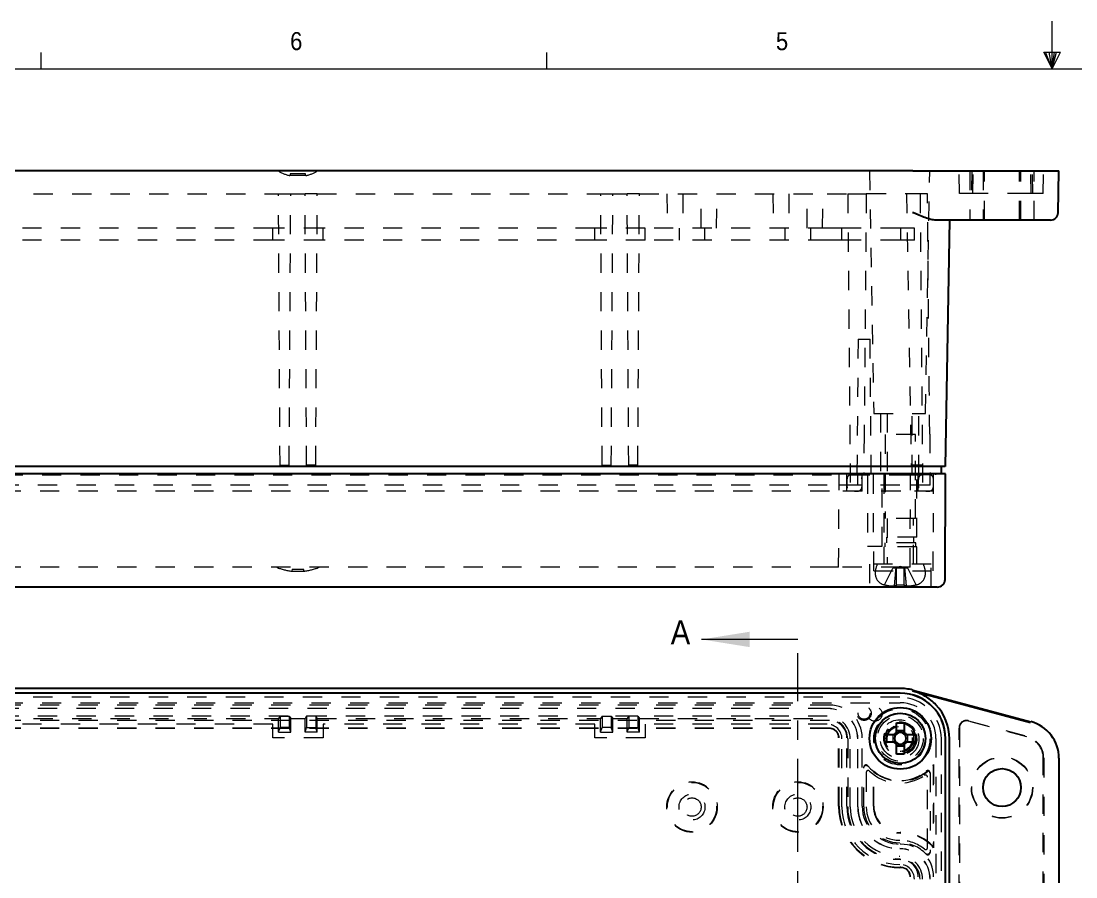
# Model space of a CAD drawing. Header units: inches. Extents: x 0.3 to 21.8, y 0.2 to 16.9.
# Drawn here: x 5.67 to 11.15, y 12.46 to 16.91 of the extents above; entities that cross this region are included whole.
import ezdxf

# ---------------------------------------------------------------- set-up
doc = ezdxf.new("R2010")
doc.units = ezdxf.units.IN
doc.header["$MEASUREMENT"] = 0
for name, pattern in [('SLD-Dashed', [0.075, 0.05, -0.025]), ('SLD-Solid', [0]), ('SLD-Thin-Thick-Chain', [0.4, 0.25, -0.05, 0.05, -0.05])]:
    doc.linetypes.add(name, pattern=pattern)
doc.styles.add('SLDTEXTSTYLE1', font='GOTHIC.TTF', dxfattribs={"width": 0.913})

msp = doc.modelspace()

# ---------------------------------------------------------------- linework, layer by layer
at = {"color": 7, "linetype": 'SLD-Solid', "lineweight": 0}
for p, q in [((11.0229, 16.6606), (11.0229, 16.9083)), ((5.7729, 16.6606), (5.7729, 16.7454)), ((8.3979, 16.6606), (8.3979, 16.7454)), ((10.9809, 16.7462), (11.067, 16.7462)), ((11.0229, 16.6606), (10.9809, 16.7462)), ((11.0229, 16.6606), (10.9891, 16.7462)), ((11.0229, 16.6606), (11.0086, 16.7462)), ((11.0229, 16.6606), (11.0358, 16.7462)), ((11.0229, 16.6606), (11.046, 16.7462)), ((11.0229, 16.6606), (11.067, 16.7462)), ((0.5229, 16.6606), (21.5229, 16.6606)), ((9.7027, 13.6954), (9.2027, 13.6954))]:
    msp.add_line(p, q, dxfattribs=at)
at = {"color": 7, "linetype": 'SLD-Solid', "lineweight": 30}
for p, q in [((10.2315, 16.1301), (3.9799, 16.1301)), ((10.2996, 16.1301), (10.2315, 16.1301)), ((10.2996, 16.1301), (10.9124, 16.1301)), ((10.9124, 16.1301), (11.0583, 16.1301)), ((11.0545, 15.9128), (11.0583, 16.1301)), ((10.9012, 15.8741), (10.4198, 15.8741)), ((10.49, 15.8741), (10.4677, 14.5946)), ((11.0151, 15.8741), (10.9012, 15.8741)), ((10.2315, 14.5946), (3.9799, 14.5946)), ((10.4677, 14.5946), (10.2315, 14.5946)), ((10.448, 14.5552), (10.448, 14.5946)), ((10.2347, 14.5552), (3.9767, 14.5552)), ((10.4697, 14.5552), (10.2347, 14.5552)), ((10.4669, 14.007), (10.4697, 14.5552)), ((10.2347, 13.9672), (3.9767, 13.9672)), ((10.4269, 13.9672), (10.2347, 13.9672)), ((10.2315, 13.4413), (3.9799, 13.4413)), ((10.2986, 13.4287), (10.9114, 13.2645)), ((10.2996, 13.4323), (10.9124, 13.2681)), ((10.2347, 13.4165), (3.9767, 13.4165)), ((10.2144, 13.2629), (10.255, 13.2629)), ((10.2144, 13.2152), (10.2144, 13.2629)), ((10.255, 13.2629), (10.255, 13.2152)), ((10.255, 13.2202), (10.2144, 13.2202)), ((10.2144, 13.2152), (10.2144, 13.2118)), ((10.255, 13.2118), (10.255, 13.2152)), ((10.1533, 13.1612), (10.1533, 13.2018)), ((10.1533, 13.2018), (10.201, 13.2018)), ((10.201, 13.1612), (10.1533, 13.1612)), ((10.2044, 13.2018), (10.201, 13.2018)), ((10.201, 13.1612), (10.2044, 13.1612)), ((10.2144, 13.1512), (10.2144, 13.1477)), ((10.255, 13.1477), (10.255, 13.1512)), ((10.2685, 13.2018), (10.265, 13.2018)), ((10.265, 13.1612), (10.2685, 13.1612)), ((10.2685, 13.2018), (10.3162, 13.2018)), ((10.3162, 13.1612), (10.2685, 13.1612)), ((10.3162, 13.2018), (10.3162, 13.1612)), ((10.4697, 8.8905), (10.4697, 13.1815)), ((10.49, 8.8937), (10.49, 13.1783)), ((10.2144, 13.1), (10.2144, 13.1477)), ((10.2144, 13.1428), (10.255, 13.1428)), ((10.255, 13.1), (10.2144, 13.1)), ((10.255, 13.1477), (10.255, 13.1)), ((11.0583, 13.078), (11.0583, 8.994))]:
    msp.add_line(p, q, dxfattribs=at)
at = {"color": 7, "linetype": 'SLD-Dashed', "lineweight": 0}
for p, q in [((7.0657, 16.1152), (7.0639, 16.1052)), ((7.1457, 16.1152), (7.0657, 16.1152)), ((7.1475, 16.1052), (7.1457, 16.1152)), ((10.075, 16.1301), (10.097, 14.8702)), ((10.366, 14.8702), (10.388, 16.1301)), ((10.5416, 16.0119), (10.5395, 16.1301)), ((10.5957, 16.1301), (10.5957, 15.8741)), ((10.6055, 16.1301), (10.6034, 16.0119)), ((10.6113, 16.0119), (10.6134, 16.1301)), ((10.6646, 16.1301), (10.6646, 15.8741)), ((10.6724, 15.8741), (10.6724, 16.1301)), ((10.8535, 15.8741), (10.8535, 16.1301)), ((10.8614, 15.8741), (10.8614, 16.1301)), ((10.9147, 16.0119), (10.9126, 16.1301)), ((10.9225, 16.0119), (10.9205, 16.1301)), ((10.9303, 15.8741), (10.9303, 16.1301)), ((10.9775, 16.0119), (10.9795, 16.1301)), ((7.1475, 16.1052), (7.0639, 16.1052)), ((5.5331, 16.0101), (7.0051, 16.0101)), ((7.0132, 14.6005), (7.0051, 16.0101)), ((7.0051, 16.0101), (7.0686, 16.0101)), ((7.0604, 14.6005), (7.0686, 16.0101)), ((7.0686, 16.0101), (7.1429, 16.0101)), ((7.151, 14.6005), (7.1429, 16.0101)), ((7.2064, 16.0101), (7.1429, 16.0101)), ((7.1982, 14.6005), (7.2064, 16.0101)), ((7.2064, 16.0101), (8.6783, 16.0101)), ((8.6864, 14.6005), (8.6783, 16.0101)), ((8.6783, 16.0101), (8.7418, 16.0101)), ((8.7337, 14.6005), (8.7418, 16.0101)), ((8.7418, 16.0101), (8.8161, 16.0101)), ((8.8242, 14.6005), (8.8161, 16.0101)), ((8.8796, 16.0101), (8.8161, 16.0101)), ((8.8715, 14.6005), (8.8796, 16.0101)), ((8.8796, 16.0101), (9.8555, 16.0101)), ((9.0217, 16.0101), (9.0248, 15.8331)), ((9.1052, 16.0101), (9.1052, 15.8331)), ((9.2002, 15.8331), (9.2002, 16.0101)), ((9.2807, 15.8331), (9.2838, 16.0101)), ((9.5717, 16.0101), (9.5748, 15.8331)), ((9.6552, 16.0101), (9.6552, 15.8331)), ((9.7502, 15.8331), (9.7502, 16.0101)), ((9.8307, 15.8331), (9.8338, 16.0101)), ((9.8555, 16.0101), (9.9614, 16.0101)), ((9.9614, 16.0101), (9.9746, 14.4962)), ((9.9614, 16.0101), (10.0568, 16.0101)), ((10.3606, 16.0101), (10.0743, 16.0101)), ((10.266, 16.0101), (10.2906, 14.6005)), ((10.3374, 16.0101), (10.3506, 14.4962)), ((10.3602, 16.0101), (10.3599, 16.0101)), ((10.5885, 16.0119), (10.5416, 16.0119)), ((10.8914, 16.0119), (10.5885, 16.0119)), ((10.9775, 16.0119), (10.8914, 16.0119)), ((6.9748, 15.8331), (5.5634, 15.8331)), ((6.9748, 15.7706), (6.9748, 15.8331)), ((7.2366, 15.8331), (6.9748, 15.8331)), ((7.2366, 15.7706), (7.2366, 15.8331)), ((8.6481, 15.8331), (7.2366, 15.8331)), ((8.6481, 15.7706), (8.6481, 15.8331)), ((8.9098, 15.8331), (8.6481, 15.8331)), ((8.9098, 15.7706), (8.9098, 15.8331)), ((9.8555, 15.8331), (8.9098, 15.8331)), ((9.0852, 15.8331), (9.0852, 15.7706)), ((9.2202, 15.7706), (9.2202, 15.8331)), ((9.6352, 15.8331), (9.6352, 15.7706)), ((9.7702, 15.7706), (9.7702, 15.8331)), ((9.9317, 15.8331), (9.8555, 15.8331)), ((9.9317, 15.7706), (9.9317, 15.8331)), ((10.2315, 15.8331), (9.9317, 15.8331)), ((10.3077, 15.8331), (10.2315, 15.8331)), ((10.2378, 15.7706), (10.2378, 15.8331)), ((10.3077, 15.7706), (10.3077, 15.8331)), ((6.9748, 15.7706), (5.5634, 15.7706)), ((7.2366, 15.7706), (6.9748, 15.7706)), ((8.6481, 15.7706), (7.2366, 15.7706)), ((8.9098, 15.7706), (8.6481, 15.7706)), ((9.8555, 15.7706), (8.9098, 15.7706)), ((9.9317, 15.7706), (9.8555, 15.7706)), ((10.2315, 15.7706), (9.9317, 15.7706)), ((10.3077, 15.7706), (10.2315, 15.7706)), ((10.0156, 15.2552), (10.0095, 14.5552)), ((10.0156, 15.2552), (10.0465, 15.2552)), ((10.0465, 15.2552), (10.0774, 15.2552)), ((10.0835, 14.5552), (10.0774, 15.2552)), ((10.097, 14.8702), (10.366, 14.8702)), ((10.1315, 14.8702), (10.1315, 14.5552)), ((10.1315, 14.8702), (10.1315, 14.5552)), ((10.1665, 14.8702), (10.1665, 14.5552)), ((10.2965, 14.5552), (10.2965, 14.8702)), ((10.3315, 14.5552), (10.3315, 14.8702)), ((10.3315, 14.5552), (10.3315, 14.8702)), ((10.0465, 14.7628), (10.0447, 14.5552)), ((10.3135, 14.7605), (10.156, 14.7605)), ((10.156, 14.7605), (10.156, 14.3235)), ((10.3135, 14.3235), (10.3135, 14.7605)), ((10.3872, 14.7628), (10.389, 14.5552)), ((7.0132, 14.6005), (7.0604, 14.6005)), ((7.1982, 14.6005), (7.151, 14.6005)), ((8.6864, 14.6005), (8.7337, 14.6005)), ((8.8715, 14.6005), (8.8242, 14.6005)), ((10.3497, 14.6005), (10.2906, 14.6005)), ((3.9767, 14.5512), (10.2347, 14.5512)), ((9.9143, 14.0702), (9.9167, 14.5512)), ((9.9567, 14.4652), (9.9567, 14.5512)), ((10.0135, 14.4962), (10.0141, 14.5552)), ((10.0367, 14.4652), (10.0367, 14.5512)), ((10.0647, 14.5512), (10.0647, 14.1802)), ((10.0972, 14.0522), (10.0947, 14.5512)), ((10.1397, 14.1802), (10.1397, 14.5512)), ((10.1487, 14.5512), (10.1487, 14.2272)), ((10.2347, 14.5512), (10.4197, 14.5512)), ((10.2853, 14.0702), (10.2877, 14.5512)), ((10.3207, 14.2272), (10.3207, 14.5512)), ((10.3277, 14.4652), (10.3277, 14.5512)), ((10.3895, 14.4962), (10.3901, 14.5552)), ((10.4052, 14.0522), (10.4077, 14.5512)), ((10.4077, 14.4652), (10.4077, 14.5512)), ((10.4197, 14.5512), (10.4197, 14.5552)), ((9.8667, 14.4652), (4.3447, 14.4652)), ((9.8555, 14.4962), (4.3559, 14.4962)), ((10.0135, 14.4962), (9.8555, 14.4962)), ((10.0367, 14.4652), (9.8667, 14.4652)), ((10.2315, 14.4962), (10.0135, 14.4962)), ((10.2347, 14.4652), (10.0367, 14.4652)), ((10.3895, 14.4962), (10.2315, 14.4962)), ((10.2377, 14.4652), (10.2347, 14.4652)), ((10.4077, 14.4652), (10.2377, 14.4652)), ((10.3135, 14.3235), (10.156, 14.3235)), ((10.1658, 14.3235), (10.1658, 14.0872)), ((10.3036, 14.0872), (10.3036, 14.3235)), ((10.3207, 14.2272), (10.1487, 14.2272)), ((10.3147, 14.1972), (10.1547, 14.1972)), ((10.1547, 14.1972), (10.1547, 14.1772)), ((10.1637, 14.2272), (10.1637, 14.1972)), ((10.3057, 14.1972), (10.3057, 14.2272)), ((10.3147, 14.1772), (10.3147, 14.1972)), ((10.0647, 14.1802), (10.1397, 14.1802)), ((10.3207, 14.1772), (10.1487, 14.1772)), ((10.1487, 14.1772), (10.1487, 14.0872)), ((10.3207, 14.0872), (10.3207, 14.1772)), ((10.3947, 14.0872), (10.0747, 14.0872)), ((10.0747, 14.0872), (10.0747, 13.9672)), ((10.3947, 13.9672), (10.3947, 14.0872)), ((9.8667, 14.0702), (4.3447, 14.0702)), ((7.0757, 14.0602), (7.0739, 14.0502)), ((7.0739, 14.0502), (7.1057, 14.0502)), ((7.0757, 14.0602), (7.1057, 14.0602)), ((7.1057, 14.0602), (7.1357, 14.0602)), ((7.1057, 14.0502), (7.1375, 14.0502)), ((7.1375, 14.0502), (7.1357, 14.0602)), ((9.9143, 14.0702), (9.8667, 14.0702)), ((10.2347, 14.0702), (9.9143, 14.0702)), ((10.0972, 14.0522), (10.4052, 14.0522)), ((10.1533, 13.9795), (10.196, 14.0652)), ((10.2126, 14.0652), (10.196, 14.0652)), ((10.2347, 14.075), (10.2047, 14.0652)), ((10.2144, 14.0652), (10.2126, 14.0652)), ((10.2144, 13.9795), (10.2144, 14.0652)), ((10.255, 14.0652), (10.2144, 14.0652)), ((10.2647, 14.0652), (10.2347, 14.075)), ((10.2377, 14.0702), (10.2347, 14.0702)), ((10.2853, 14.0702), (10.2377, 14.0702)), ((10.255, 13.9795), (10.255, 14.0652)), ((10.2568, 14.0652), (10.255, 14.0652)), ((10.2734, 14.0652), (10.2568, 14.0652)), ((10.3162, 13.9795), (10.2734, 14.0652)), ((10.153, 13.9789), (10.1533, 13.9795)), ((10.2144, 13.9731), (10.201, 13.9731)), ((10.2685, 13.9731), (10.255, 13.9731)), ((10.2315, 13.4145), (3.9799, 13.4145)), ((10.2315, 13.3948), (3.9799, 13.3948)), ((3.9767, 13.3665), (10.2347, 13.3665)), ((9.8667, 13.3545), (4.3447, 13.3545)), ((9.8555, 13.3368), (4.3559, 13.3368)), ((9.8555, 13.3363), (4.3559, 13.3363)), ((9.8667, 13.2745), (4.3447, 13.2745)), ((9.8555, 13.2973), (4.3559, 13.2973)), ((5.5331, 13.2841), (7.0051, 13.2841)), ((7.0132, 13.2964), (7.0051, 13.2841)), ((7.0051, 13.2128), (7.0051, 13.2841)), ((7.0132, 13.2964), (7.0604, 13.2964)), ((7.0132, 13.2964), (7.0132, 13.2374)), ((7.0604, 13.2964), (7.0686, 13.2841)), ((7.0604, 13.2964), (7.0604, 13.2374)), ((7.0686, 13.2841), (7.1429, 13.2841)), ((7.0686, 13.2128), (7.0686, 13.2841)), ((7.151, 13.2964), (7.1429, 13.2841)), ((7.1429, 13.2128), (7.1429, 13.2841)), ((7.1982, 13.2964), (7.151, 13.2964)), ((7.151, 13.2964), (7.151, 13.2374)), ((7.1982, 13.2964), (7.2064, 13.2841)), ((7.1982, 13.2964), (7.1982, 13.2374)), ((7.2064, 13.2841), (8.6783, 13.2841)), ((7.2064, 13.2128), (7.2064, 13.2841)), ((8.6864, 13.2964), (8.6783, 13.2841)), ((8.6783, 13.2128), (8.6783, 13.2841)), ((8.6864, 13.2964), (8.7337, 13.2964)), ((8.6864, 13.2964), (8.6864, 13.2374)), ((8.7337, 13.2964), (8.7418, 13.2841)), ((8.7337, 13.2964), (8.7337, 13.2374)), ((8.7418, 13.2841), (8.8161, 13.2841)), ((8.7418, 13.2128), (8.7418, 13.2841)), ((8.8242, 13.2964), (8.8161, 13.2841)), ((8.8161, 13.2128), (8.8161, 13.2841)), ((8.8715, 13.2964), (8.8242, 13.2964)), ((8.8242, 13.2964), (8.8242, 13.2374)), ((8.8715, 13.2964), (8.8796, 13.2841)), ((8.8715, 13.2964), (8.8715, 13.2374)), ((8.8796, 13.2841), (9.8555, 13.2841)), ((8.8796, 13.2128), (8.8796, 13.2841)), ((10.8914, 13.1901), (10.5885, 13.2712)), ((10.5891, 13.2732), (10.892, 13.1921)), ((9.8667, 13.2345), (4.3447, 13.2345)), ((9.8667, 13.232), (4.3447, 13.232)), ((6.9748, 13.2544), (5.5634, 13.2544)), ((6.9748, 13.1846), (6.9748, 13.2544)), ((7.0051, 13.2128), (7.0132, 13.2374)), ((7.0051, 13.2128), (7.0686, 13.2128)), ((7.0604, 13.2374), (7.0132, 13.2374)), ((7.0686, 13.2128), (7.0604, 13.2374)), ((7.1429, 13.2128), (7.151, 13.2374)), ((7.2064, 13.2128), (7.1429, 13.2128)), ((7.151, 13.2374), (7.1982, 13.2374)), ((7.2064, 13.2128), (7.1982, 13.2374)), ((8.6481, 13.2544), (7.2366, 13.2544)), ((7.2366, 13.2544), (7.2366, 13.1846)), ((8.6481, 13.1846), (8.6481, 13.2544)), ((8.6783, 13.2128), (8.6864, 13.2374)), ((8.6783, 13.2128), (8.7418, 13.2128)), ((8.7337, 13.2374), (8.6864, 13.2374)), ((8.7418, 13.2128), (8.7337, 13.2374)), ((8.8161, 13.2128), (8.8242, 13.2374)), ((8.8796, 13.2128), (8.8161, 13.2128)), ((8.8242, 13.2374), (8.8715, 13.2374)), ((8.8796, 13.2128), (8.8715, 13.2374)), ((8.9098, 13.2544), (8.9098, 13.1846)), ((9.8555, 13.2544), (8.9098, 13.2544)), ((10.255, 13.2153), (10.255, 13.2202)), ((10.5395, 11.1739), (10.5395, 13.2352)), ((10.5416, 13.2352), (10.5416, 11.1805)), ((7.2366, 13.1846), (6.9748, 13.1846)), ((8.9098, 13.1846), (8.6481, 13.1846)), ((9.9143, 12.8295), (9.9143, 13.1845)), ((9.9167, 12.8295), (9.9167, 13.1845)), ((9.9317, 12.8258), (9.9317, 13.1783)), ((9.9567, 12.8295), (9.9567, 13.1845)), ((9.9614, 13.1783), (9.9614, 12.8258)), ((9.9746, 12.8258), (9.9746, 13.1783)), ((10.0135, 12.8258), (10.0135, 13.1783)), ((10.0141, 12.8258), (10.0141, 13.1783)), ((10.0367, 12.8295), (10.0367, 13.1845)), ((10.196, 13.2018), (10.196, 13.1612)), ((10.2734, 13.1612), (10.2734, 13.2018)), ((10.4197, 13.1815), (10.4197, 8.8905)), ((10.448, 8.8937), (10.448, 13.1783)), ((10.4677, 8.8937), (10.4677, 13.1783)), ((10.2144, 13.1477), (10.2144, 13.1428)), ((10.4052, 13.0385), (10.4077, 13.0456)), ((10.4077, 13.0456), (10.4077, 12.6134)), ((10.9775, 11.1897), (10.9775, 13.078)), ((10.9795, 13.078), (10.9795, 11.1836)), ((10.0447, 12.8258), (10.0447, 13.0315)), ((10.0574, 13.0042), (10.0574, 12.8258)), ((10.0972, 13.0065), (10.0947, 13.0118)), ((10.0947, 12.8295), (10.0947, 13.0118)), ((10.0972, 12.8295), (10.0972, 13.0065)), ((10.389, 13.0024), (10.389, 12.5883)), ((10.4052, 13.0385), (10.4052, 12.6199)), ((10.3763, 12.6133), (10.3763, 12.9806)), ((10.2377, 12.692), (10.2347, 12.692)), ((10.2377, 12.6895), (10.2347, 12.6895)), ((10.2347, 12.6315), (10.2343, 12.6315)), ((10.2377, 12.6315), (10.2347, 12.6315)), ((10.2381, 12.6315), (10.2377, 12.6315)), ((10.4052, 12.6199), (10.4077, 12.6134)), ((10.2343, 12.5515), (10.2347, 12.5515)), ((10.2377, 12.5515), (10.2347, 12.5515)), ((10.2377, 12.5515), (10.2381, 12.5515)), ((10.2377, 12.5115), (10.2347, 12.5115)), ((10.2377, 12.509), (10.2347, 12.509))]:
    msp.add_line(p, q, dxfattribs=at)
at = {"color": 7, "linetype": 'SLD-Thin-Thick-Chain', "lineweight": 0}
for p, q in [((9.7027, 12.8245), (9.7027, 13.6954)), ((9.7027, 9.8419), (9.7027, 12.8245))]:
    msp.add_line(p, q, dxfattribs=at)
at = {"color": 7, "linetype": 'SLD-Dashed', "lineweight": 0}
for centre, radius in [((10.0465, 13.3115), 0.037), ((10.0465, 13.3115), 0.0309), ((10.1022, 13.308), 0.0375), ((10.2315, 13.1783), 0.1565), ((10.2315, 13.1783), 0.1345), ((10.2347, 13.1815), 0.1187), ((10.2315, 13.1783), 0.1), ((10.2347, 13.1815), 0.086), ((10.2347, 13.1815), 0.08), ((10.2347, 13.1815), 0.0787), ((10.2347, 13.1815), 0.071), ((10.2347, 13.1815), 0.0689), ((10.2315, 13.1783), 0.065), ((10.763, 12.9257), 0.1595), ((10.763, 12.9257), 0.1575), ((9.1527, 12.8245), 0.131), ((9.1527, 12.8245), 0.128), ((9.7027, 12.8245), 0.131), ((9.7027, 12.8245), 0.128), ((9.1527, 12.8245), 0.0675), ((9.7027, 12.8245), 0.0675), ((9.1527, 12.8245), 0.0475), ((9.7027, 12.8245), 0.0475)]:
    msp.add_circle(centre, radius, dxfattribs=at)
at = {"color": 7, "linetype": 'SLD-Solid', "lineweight": 30}
for centre, radius in [((10.2347, 13.1815), 0.16), ((10.2347, 13.1815), 0.1305), ((10.763, 12.9257), 0.0984)]:
    msp.add_circle(centre, radius, dxfattribs=at)
at = {"color": 7, "linetype": 'SLD-Dashed', "lineweight": 0}
for centre, radius, start, end in [((7.1057, 16.294), 0.1933, 237.9829, 257.5248), ((7.1057, 16.294), 0.1933, 282.4752, 302.0171), ((10.2148, 14.0375), 0.1106, 153.285, 180), ((10.2546, 14.0375), 0.1106, 0, 26.715), ((7.1057, 14.3375), 0.289, 247.63, 263.6906), ((7.1057, 14.3375), 0.289, 276.3094, 292.37), ((10.1633, 14.0375), 0.0591, 180, 250.9738), ((10.3062, 14.0375), 0.0591, 289.0262, 0), ((10.1953, 14.1306), 0.1575, 250.9738, 254.3894), ((10.2741, 14.1306), 0.1575, 285.6113, 289.0262), ((10.2315, 13.1783), 0.2362, 0, 90), ((10.2315, 13.1783), 0.2165, 0, 90), ((9.8555, 13.1783), 0.1586, 0, 90), ((9.8555, 13.1783), 0.158, 0, 90), ((9.8667, 13.1845), 0.17, 0, 90), ((10.2347, 13.1815), 0.185, 0, 90), ((9.8555, 13.1783), 0.1191, 0, 90), ((9.8555, 13.1783), 0.1059, 0, 90), ((9.8667, 13.1845), 0.09, 0, 90), ((10.5789, 13.2352), 0.0394, 75, 180), ((10.5789, 13.2352), 0.0373, 75, 180), ((9.8555, 13.1783), 0.0762, 0, 90), ((9.8667, 13.1845), 0.05, 0, 90), ((9.8667, 13.1845), 0.0476, 0, 90), ((10.8614, 13.078), 0.116, 0, 75), ((10.8614, 13.078), 0.1181, 0, 75), ((10.0565, 13.0315), 0.0118, 39.9824, 180), ((10.2315, 13.1783), 0.2165, 219.9824, 309.6377), ((10.2347, 13.1815), 0.22, 230.4788, 321.847), ((10.2315, 13.1783), 0.2292, 226.695, 304.2919), ((10.2347, 13.1815), 0.2225, 231.845, 320.0039), ((10.3772, 13.0024), 0.0118, 0, 129.6377), ((10.2347, 12.8295), 0.3204, 180, 270), ((10.2347, 12.8295), 0.318, 180, 270), ((10.2315, 12.8258), 0.2998, 180, 270), ((10.2347, 12.8295), 0.278, 180, 270), ((10.2315, 12.8258), 0.2701, 180, 270), ((10.2315, 12.8258), 0.2569, 180, 270), ((10.2315, 12.8258), 0.218, 180, 270), ((10.2315, 12.8258), 0.2174, 180, 270), ((10.2347, 12.8295), 0.198, 180, 270), ((10.2315, 12.8258), 0.1868, 180, 270), ((10.2315, 12.8258), 0.1741, 180, 270), ((10.2347, 12.8295), 0.14, 180, 270), ((10.2347, 12.8295), 0.1375, 180, 270), ((10.2377, 12.4615), 0.2305, 43.4072, 90), ((10.2377, 12.4615), 0.228, 41.7881, 90), ((10.2315, 12.4498), 0.2019, 50.5036, 90), ((10.2315, 12.4498), 0.1892, 43.5636, 90), ((10.2315, 12.4498), 0.1586, 0, 90), ((10.2315, 12.4498), 0.158, 0, 90), ((10.2377, 12.4615), 0.17, 0, 90), ((10.2315, 12.4498), 0.1191, 0, 90), ((10.2315, 12.4498), 0.1059, 0, 90), ((10.2377, 12.4615), 0.09, 0, 90), ((10.3772, 12.5883), 0.0118, 223.5636, 0), ((10.2315, 12.4498), 0.0762, 0, 90), ((10.2377, 12.4615), 0.05, 0, 90), ((10.2377, 12.4615), 0.0476, 0, 90)]:
    msp.add_arc(centre, radius, start, end, dxfattribs=at)
at = {"color": 7, "linetype": 'SLD-Solid', "lineweight": 30}
for centre, radius, start, end in [((11.0151, 15.9135), 0.0394, 270, 359), ((10.4269, 14.0072), 0.04, 270, 359.71), ((10.2315, 13.1783), 0.263, 75, 90), ((10.2347, 13.1815), 0.235, 0, 90), ((10.2315, 13.1783), 0.2586, 0, 43.2514), ((10.8614, 13.078), 0.1969, 0, 75), ((10.2347, 13.1815), 0.0365, 123.7903, 146.2097), ((10.2347, 13.1815), 0.03, 132.4948, 137.5052), ((10.2347, 13.1815), 0.03, 47.5052, 132.4948), ((10.2347, 13.1815), 0.0365, 33.7903, 56.2097), ((10.2347, 13.1815), 0.03, 42.4948, 47.5052), ((10.2347, 13.1815), 0.0365, 213.7903, 236.2097), ((10.2347, 13.1815), 0.03, 137.5052, 222.4948), ((10.2347, 13.1815), 0.03, 222.4948, 227.5052), ((10.2347, 13.1815), 0.03, 227.5052, 312.4948), ((10.2347, 13.1815), 0.0365, 303.7903, 326.2097), ((10.2347, 13.1815), 0.03, 312.4948, 317.5052), ((10.2347, 13.1815), 0.03, 317.5052, 42.4948)]:
    msp.add_arc(centre, radius, start, end, dxfattribs=at)
at = {"color": 7, "linetype": 'SLD-Dashed', "lineweight": 0}
for points in [[(10.0574, 16.0101), (10.0538, 15.5943), (10.0502, 15.1785), (10.0465, 14.7628)], [(10.3872, 14.7628), (10.3835, 15.1786), (10.3799, 15.5943), (10.3763, 16.0101)], [(10.2988, 15.9127), (10.2987, 15.9128), (10.2987, 15.9128), (10.2986, 15.9128)]]:
    msp.add_open_spline(points, degree=3, dxfattribs=at)
for points, knots in [([(10.0743, 16.0101), (10.0728, 16.0101), (10.071, 16.0101), (10.0672, 16.0101), (10.0652, 16.0101), (10.0617, 16.0101), (10.0601, 16.0101), (10.058, 16.0101), (10.0574, 16.0101), (10.0574, 16.0101)], [0, 0, 0, 0, 0.25, 0.25, 0.5, 0.5, 0.75, 0.75, 1, 1, 1, 1]), ([(10.3763, 16.0101), (10.3763, 16.0101), (10.3741, 16.0101), (10.3678, 16.0101), (10.3637, 16.0101), (10.3606, 16.0101)], [0, 0, 0, 0, 0.5, 0.5, 1, 1, 1, 1]), ([(9.9967, 14.5512), (9.9942, 14.5512), (9.9895, 14.5512), (9.983, 14.5509), (9.9774, 14.5503), (9.9726, 14.5494), (9.9685, 14.5481), (9.9651, 14.5462), (9.9622, 14.5435), (9.9598, 14.5395), (9.9583, 14.5343), (9.9574, 14.5285), (9.957, 14.5221), (9.9568, 14.5155), (9.9567, 14.5084), (9.9568, 14.5013), (9.957, 14.4949), (9.9576, 14.4892), (9.9584, 14.4841), (9.9597, 14.4797), (9.9614, 14.4759), (9.9639, 14.4725), (9.9675, 14.4696), (9.9723, 14.4675), (9.9777, 14.4663), (9.9836, 14.4656), (9.9899, 14.4653), (9.9943, 14.4653), (9.9967, 14.4652)], [0, 0, 0, 0, 0.052162, 0.097335, 0.136157, 0.169389, 0.199269, 0.22557, 0.250209, 0.282489, 0.319417, 0.363645, 0.404635, 0.451715, 0.503298, 0.552604, 0.597961, 0.637821, 0.672679, 0.704606, 0.732905, 0.759011, 0.791771, 0.827423, 0.868886, 0.906884, 0.950408, 1, 1, 1, 1]), ([(9.9967, 14.4652), (9.9997, 14.4653), (10.0052, 14.4653), (10.0128, 14.4659), (10.0188, 14.4669), (10.0234, 14.4684), (10.0269, 14.4703), (10.03, 14.473), (10.0327, 14.4769), (10.0346, 14.4822), (10.0357, 14.488), (10.0363, 14.4943), (10.0367, 14.501), (10.0367, 14.5081), (10.0367, 14.5151), (10.0364, 14.5216), (10.0361, 14.5273), (10.0354, 14.5324), (10.0345, 14.5368), (10.033, 14.5405), (10.0308, 14.544), (10.0274, 14.5469), (10.0226, 14.549), (10.0171, 14.5502), (10.0109, 14.5509), (10.0042, 14.5512), (9.9993, 14.5512), (9.9967, 14.5512)], [0, 0, 0, 0, 0.0620436, 0.114485, 0.1585531, 0.1884344, 0.2154173, 0.2410646, 0.2745672, 0.3122983, 0.3569119, 0.3980162, 0.4451242, 0.4967105, 0.5460176, 0.5913541, 0.6311209, 0.6657494, 0.6972105, 0.7247623, 0.7498835, 0.7813961, 0.8164934, 0.8587694, 0.8987012, 0.9455309, 1, 1, 1, 1]), ([(10.3677, 14.5512), (10.3652, 14.5512), (10.3605, 14.5512), (10.354, 14.5509), (10.3484, 14.5503), (10.3436, 14.5494), (10.3395, 14.5481), (10.3361, 14.5462), (10.3332, 14.5435), (10.3308, 14.5395), (10.3293, 14.5343), (10.3284, 14.5285), (10.328, 14.5221), (10.3278, 14.5155), (10.3277, 14.5084), (10.3278, 14.5013), (10.328, 14.4949), (10.3286, 14.4892), (10.3294, 14.4841), (10.3307, 14.4797), (10.3324, 14.4759), (10.3349, 14.4725), (10.3385, 14.4696), (10.3433, 14.4675), (10.3487, 14.4663), (10.3546, 14.4656), (10.3609, 14.4653), (10.3653, 14.4653), (10.3677, 14.4652)], [0, 0, 0, 0, 0.0521623, 0.0973354, 0.1361569, 0.1693892, 0.1992691, 0.22557, 0.2502088, 0.2824894, 0.319417, 0.3636447, 0.4046353, 0.4517146, 0.5032977, 0.5526039, 0.5979609, 0.6378205, 0.6726792, 0.7046058, 0.7329055, 0.7590112, 0.7917712, 0.8274231, 0.8688862, 0.9068835, 0.9504082, 1, 1, 1, 1]), ([(10.4075, 14.5178), (10.4075, 14.5191), (10.4074, 14.5224), (10.4071, 14.5273), (10.4064, 14.5324), (10.4055, 14.5368), (10.404, 14.5405), (10.4018, 14.544), (10.3984, 14.5469), (10.3936, 14.549), (10.3881, 14.5502), (10.3819, 14.5509), (10.3752, 14.5512), (10.3703, 14.5512), (10.3677, 14.5512)], [0, 0, 0, 0, 0.064805, 0.155812, 0.23506, 0.30706, 0.370113, 0.427603, 0.49972, 0.580041, 0.676791, 0.768176, 0.875346, 1, 1, 1, 1]), ([(10.3677, 14.4652), (10.3707, 14.4653), (10.3762, 14.4653), (10.3838, 14.4659), (10.3898, 14.4669), (10.3944, 14.4684), (10.3979, 14.4703), (10.401, 14.473), (10.4037, 14.4769), (10.4056, 14.4822), (10.4067, 14.488), (10.4073, 14.4932), (10.4074, 14.4963), (10.4074, 14.4975)], [0, 0, 0, 0, 0.147069, 0.271377, 0.375837, 0.446669, 0.510629, 0.571424, 0.65084, 0.740278, 0.846031, 0.943465, 1, 1, 1, 1]), ([(10.2044, 13.9731), (10.2063, 13.9957), (10.209, 14.0264), (10.2118, 14.0571), (10.2126, 14.0652)], [0, 0, 0, 0, 0.73688, 1, 1, 1, 1]), ([(10.2568, 14.0652), (10.2586, 14.0466), (10.2614, 14.0159), (10.264, 13.9852), (10.265, 13.9731)], [0, 0, 0, 0, 0.606637, 1, 1, 1, 1]), ([(10.1533, 13.9795), (10.1571, 13.9785), (10.1648, 13.9765), (10.1767, 13.9745), (10.1888, 13.9733), (10.1969, 13.9731), (10.201, 13.9731)], [0, 0, 0, 0, 0.2467872, 0.4948973, 0.746863, 1, 1, 1, 1]), ([(10.2144, 13.9795), (10.2212, 13.9792), (10.2347, 13.9786), (10.2482, 13.9792), (10.255, 13.9795)], [0, 0, 0, 0, 0.498802, 1, 1, 1, 1]), ([(10.2144, 13.9731), (10.2144, 13.9731), (10.2144, 13.9733), (10.2144, 13.9745), (10.2144, 13.9764), (10.2144, 13.9785), (10.2144, 13.9795)], [0, 0, 0, 0, 0.247097, 0.495217, 0.746918, 1, 1, 1, 1]), ([(10.255, 13.9795), (10.255, 13.9785), (10.255, 13.9765), (10.255, 13.9745), (10.255, 13.9733), (10.255, 13.9731), (10.255, 13.9731)], [0, 0, 0, 0, 0.246787, 0.494897, 0.746863, 1, 1, 1, 1]), ([(10.2685, 13.9731), (10.2724, 13.9731), (10.2804, 13.9733), (10.2924, 13.9745), (10.3044, 13.9764), (10.3122, 13.9785), (10.3162, 13.9795)], [0, 0, 0, 0, 0.247097, 0.495217, 0.746918, 1, 1, 1, 1]), ([(10.3162, 13.9795), (10.3164, 13.9791), (10.3166, 13.9787), (10.3165, 13.9789), (10.3165, 13.9789)], [0, 0, 0, 0, 0.997234, 1, 1, 1, 1]), ([(10.0465, 13.0315), (10.0465, 13.0336), (10.0472, 13.0356), (10.0495, 13.0389), (10.0512, 13.0402), (10.055, 13.0416), (10.0571, 13.0417), (10.0611, 13.0407), (10.0629, 13.0395), (10.0642, 13.038)], [0, 0, 0, 0, 0.25, 0.25, 0.5, 0.5, 0.75, 0.75, 1, 1, 1, 1]), ([(10.0743, 13.0114), (10.0728, 13.0128), (10.071, 13.0137), (10.0672, 13.0144), (10.0652, 13.0141), (10.0617, 13.0126), (10.0601, 13.0113), (10.058, 13.008), (10.0574, 13.0061), (10.0574, 13.0042)], [0, 0, 0, 0, 0.25, 0.25, 0.5, 0.5, 0.75, 0.75, 1, 1, 1, 1]), ([(10.3763, 12.9806), (10.3763, 12.9843), (10.3741, 12.9878), (10.3678, 12.9911), (10.3637, 12.9909), (10.3606, 12.9889)], [0, 0, 0, 0, 0.5, 0.5, 1, 1, 1, 1]), ([(10.3708, 13.0101), (10.3722, 13.0113), (10.374, 13.0121), (10.3778, 13.0126), (10.3797, 13.0123), (10.3849, 13.0098), (10.3872, 13.0062), (10.3872, 13.0024)], [0, 0, 0, 0, 0.25, 0.25, 0.5, 0.5, 1, 1, 1, 1]), ([(10.3599, 12.6056), (10.3614, 12.6044), (10.3632, 12.6036), (10.3669, 12.6032), (10.3688, 12.6035), (10.3722, 12.6051), (10.3737, 12.6064), (10.3757, 12.6096), (10.3763, 12.6114), (10.3763, 12.6133)], [0, 0, 0, 0, 0.25, 0.25, 0.5, 0.5, 0.75, 0.75, 1, 1, 1, 1]), ([(10.3872, 12.5883), (10.3872, 12.5864), (10.3865, 12.5844), (10.3843, 12.5811), (10.3827, 12.5798), (10.379, 12.5783), (10.377, 12.5782), (10.3731, 12.579), (10.3713, 12.58), (10.3699, 12.5815)], [0, 0, 0, 0, 0.25, 0.25, 0.5, 0.5, 0.75, 0.75, 1, 1, 1, 1])]:
    msp.add_open_spline(points, degree=3, knots=knots, dxfattribs=at)
at = {"color": 7, "linetype": 'SLD-Solid', "lineweight": 30}
for points, knots in [([(10.4198, 15.8741), (10.4112, 15.8741), (10.4021, 15.8757), (10.383, 15.8805), (10.373, 15.8838), (10.3527, 15.8911), (10.3422, 15.8952), (10.3262, 15.9016), (10.3208, 15.9038), (10.3098, 15.9083), (10.3042, 15.9106), (10.2986, 15.9128)], [0, 0, 0, 0, 0.25, 0.25, 0.5, 0.5, 0.75, 0.75, 0.875, 0.875, 1, 1, 1, 1]), ([(10.4198, 13.3554), (10.4112, 13.3646), (10.4021, 13.3729), (10.383, 13.3882), (10.373, 13.3952), (10.3527, 13.4073), (10.3422, 13.4126), (10.3262, 13.4194), (10.3208, 13.4215), (10.3098, 13.4254), (10.3042, 13.4271), (10.2986, 13.4287)], [0, 0, 0, 0, 0.25, 0.25, 0.5, 0.5, 0.75, 0.75, 0.875, 0.875, 1, 1, 1, 1]), ([(10.2144, 13.2036), (10.2144, 13.2053), (10.2144, 13.2082), (10.2144, 13.2108), (10.2144, 13.2118)], [0, 0, 0, 0, 0.606637, 1, 1, 1, 1]), ([(10.255, 13.2118), (10.255, 13.2099), (10.255, 13.2072), (10.255, 13.2044), (10.255, 13.2036)], [0, 0, 0, 0, 0.73688, 1, 1, 1, 1]), ([(10.2044, 13.2018), (10.2063, 13.2018), (10.209, 13.2018), (10.2118, 13.2018), (10.2126, 13.2018)], [0, 0, 0, 0, 0.736881, 1, 1, 1, 1]), ([(10.2126, 13.1612), (10.2109, 13.1612), (10.208, 13.1612), (10.2054, 13.1612), (10.2044, 13.1612)], [0, 0, 0, 0, 0.606637, 1, 1, 1, 1]), ([(10.2144, 13.1512), (10.2144, 13.1531), (10.2144, 13.1557), (10.2144, 13.1586), (10.2144, 13.1593)], [0, 0, 0, 0, 0.73688, 1, 1, 1, 1]), ([(10.255, 13.1593), (10.255, 13.1576), (10.255, 13.1548), (10.255, 13.1522), (10.255, 13.1512)], [0, 0, 0, 0, 0.606637, 1, 1, 1, 1]), ([(10.2568, 13.2018), (10.2586, 13.2018), (10.2614, 13.2018), (10.264, 13.2018), (10.265, 13.2018)], [0, 0, 0, 0, 0.606637, 1, 1, 1, 1]), ([(10.265, 13.1612), (10.2631, 13.1612), (10.2605, 13.1612), (10.2576, 13.1612), (10.2568, 13.1612)], [0, 0, 0, 0, 0.73688, 1, 1, 1, 1])]:
    msp.add_open_spline(points, degree=3, knots=knots, dxfattribs=at)
at = {"color": 7, "linetype": 'SLD-Solid', "lineweight": 0}
msp.add_solid([(9.2027, 13.6954), (9.4527, 13.6554), (9.4527, 13.7354)], dxfattribs=at)

# ---------------------------------------------------------------- texts
at = {"color": 7, "linetype": 'Continuous', "lineweight": 0, "char_height": 0.0937, "attachment_point": 1, "style": 'SLDTEXTSTYLE1'}
for s, insert in [('6', (7.0654, 16.8511)), ('5', (9.5886, 16.8506))]:
    msp.add_mtext(s, dxfattribs=dict(at, insert=insert))
at = {"color": 7, "linetype": 'Continuous', "insert": (9.042, 13.7946), "char_height": 0.125, "attachment_point": 1, "style": 'SLDTEXTSTYLE1'}
msp.add_mtext('A', dxfattribs=at)

doc.saveas('drawing.dxf')
